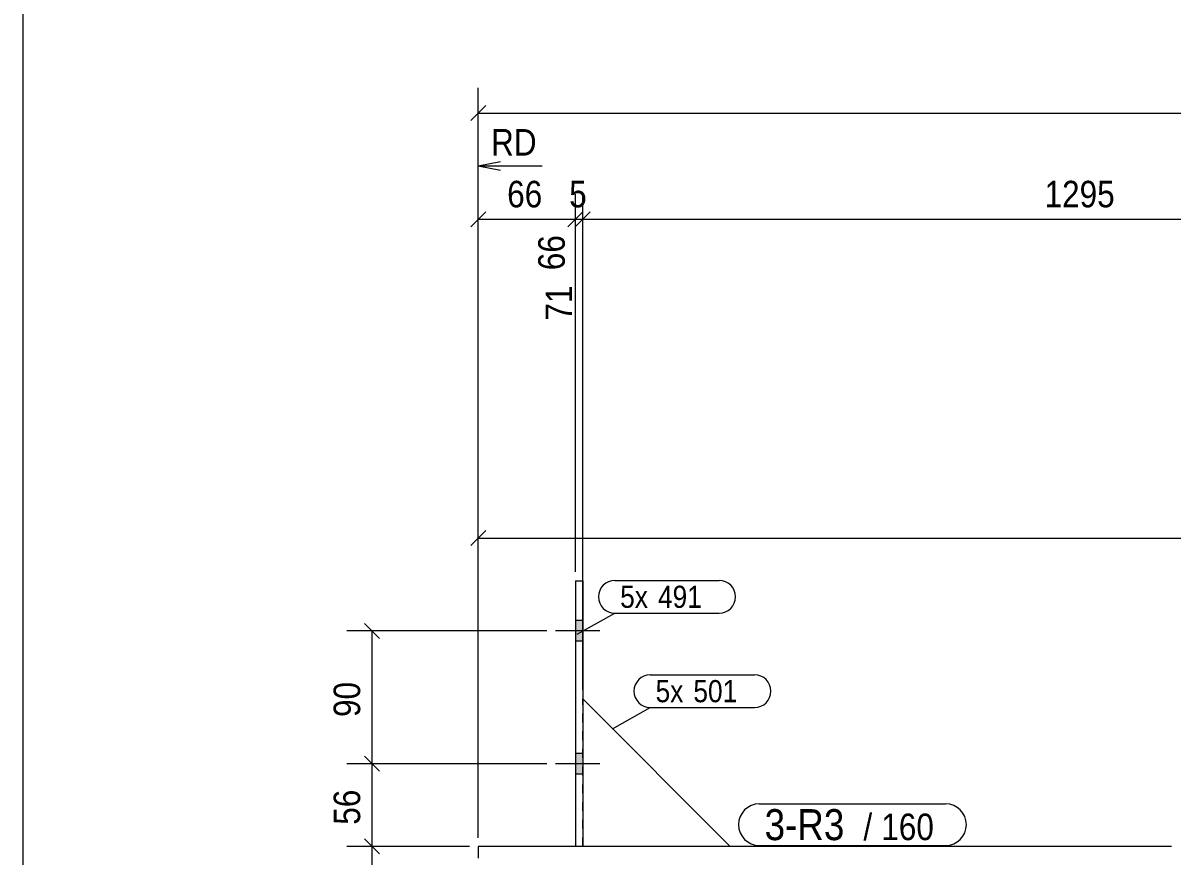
# Model space of a CAD drawing. Header units: millimetres. Extents: x 2 to 825, y 1 to 579.
# Drawn here: x 5 to 134.8, y 216 to 310.1 of the extents above; entities that cross this region are included whole.
import ezdxf

# ---------------------------------------------------------------- set-up
doc = ezdxf.new("R2010")
doc.units = ezdxf.units.MM
doc.linetypes.add('XKITLINE00', pattern=[0])
doc.linetypes.add('XKITLINE01', pattern=[4, 1, -1, 1, -1])
for name, color, linetype, lineweight in [('Bolt', 3, 'Continuous', 0), ('Dimensions', 7, 'Continuous', 0), ('DrawingSheet', 5, 'Continuous', 0), ('Part', 2, 'Continuous', 0), ('PartMark', 7, 'Continuous', 0)]:
    doc.layers.add(name, color=color, linetype=linetype, lineweight=lineweight)
doc.styles.add('ARIAL', font='ARIAL.TTF')

# ---------------------------------------------------------------- blocks, each defined once
blk = doc.blocks.new('*A7')
at = {"layer": 'Bolt'}
for points in [[(67.42, 242.6), (68.25, 242.6), (68.25, 240.27), (67.42, 240.27)], [(67.42, 242.6), (68.25, 242.6), (68.25, 240.27), (67.42, 240.27)], [(67.42, 227.6), (68.25, 227.6), (68.25, 225.27), (67.42, 225.27)], [(67.42, 227.6), (68.25, 227.6), (68.25, 225.27), (67.42, 225.27)]]:
    blk.add_hatch(color=3, dxfattribs=at).paths.add_polyline_path(points, flags=17)
at = {"layer": 'Bolt', "color": 3, "linetype": 'XKITLINE00', "lineweight": 0}
for p, q in [((68.25, 242.6), (67.42, 242.6)), ((68.25, 242.6), (67.42, 242.6)), ((70.18, 241.43), (65.18, 241.43)), ((70.18, 241.43), (65.18, 241.43)), ((68.25, 240.27), (67.42, 240.27)), ((68.25, 240.27), (67.42, 240.27)), ((68.25, 227.6), (67.42, 227.6)), ((68.25, 227.6), (67.42, 227.6)), ((70.18, 226.43), (65.18, 226.43)), ((70.18, 226.43), (65.18, 226.43)), ((68.25, 225.27), (67.42, 225.27)), ((68.25, 225.27), (67.42, 225.27))]:
    blk.add_line(p, q, dxfattribs=at)
blk = doc.blocks.new('*A11')
at = {"layer": 'Part', "color": 2, "linetype": 'XKITLINE00', "lineweight": 0}
for p, q in [((134.78, 217.1), (56.45, 217.1)), ((56.45, 217.1), (56.45, 215.77))]:
    blk.add_line(p, q, dxfattribs=at)
blk = doc.blocks.new('*A22')
at = {"layer": 'Part', "color": 2, "linetype": 'XKITLINE00', "lineweight": 0}
for p, q in [((67.42, 247.1), (68.25, 247.1)), ((67.42, 247.1), (67.42, 217.1)), ((68.25, 247.1), (68.25, 217.1))]:
    blk.add_line(p, q, dxfattribs=at)
at = {"layer": 'Part', "color": 7, "linetype": 'XKITLINE01', "lineweight": 0}
blk.add_line((68.25, 217.1), (67.42, 217.1), dxfattribs=at)
blk = doc.blocks.new('*A23')
at = {"layer": 'Part', "color": 2, "linetype": 'XKITLINE00', "lineweight": 0}
blk.add_line((68.25, 233.77), (84.92, 217.1), dxfattribs=at)
at = {"layer": 'Part', "color": 7, "linetype": 'XKITLINE01', "lineweight": 0}
for p, q in [((68.25, 217.1), (68.25, 233.77)), ((84.92, 217.1), (68.25, 217.1))]:
    blk.add_line(p, q, dxfattribs=at)
blk = doc.blocks.new('*A58')
at = {"layer": 'DrawingSheet', "color": 5, "linetype": 'XKITLINE00', "lineweight": 0}
blk.add_line((5, 579), (5, 5), dxfattribs=at)
blk = doc.blocks.new('*A69')
at = {"layer": 'Dimensions', "color": 7, "linetype": 'XKITLINE00', "lineweight": 0}
for p, q in [((43.6, 227.28), (45.3, 225.58)), ((64.18, 226.43), (41.6, 226.43)), ((44.45, 217.1), (44.45, 226.43)), ((55.45, 217.1), (41.6, 217.1)), ((43.6, 217.95), (45.3, 216.25))]:
    blk.add_line(p, q, dxfattribs=at)
at = {"layer": 'Dimensions', "color": 3}
for p in [(44.45, 226.43), (44.45, 217.1)]:
    blk.add_point(p, dxfattribs=at)
at = {"layer": 'Dimensions', "color": 3, "style": 'ARIAL', "width": 0.85}
blk.add_text('56', height=3, rotation=90.0002, dxfattribs=at).set_placement((43.1, 219.54))
blk = doc.blocks.new('*A70')
at = {"layer": 'Dimensions', "color": 7, "linetype": 'XKITLINE00', "lineweight": 0}
for p, q in [((43.6, 242.28), (45.3, 240.58)), ((64.18, 241.43), (41.6, 241.43)), ((44.45, 226.43), (44.45, 241.43)), ((43.6, 227.28), (45.3, 225.58)), ((64.18, 226.43), (41.6, 226.43))]:
    blk.add_line(p, q, dxfattribs=at)
at = {"layer": 'Dimensions', "color": 3}
for p in [(44.45, 241.43), (44.45, 226.43)]:
    blk.add_point(p, dxfattribs=at)
at = {"layer": 'Dimensions', "color": 3, "style": 'ARIAL', "width": 0.85}
blk.add_text('90', height=3, rotation=90.0002, dxfattribs=at).set_placement((43.1, 231.71))
blk = doc.blocks.new('*A74')
at = {"layer": 'Dimensions', "color": 7, "linetype": 'XKITLINE00', "lineweight": 0}
for p, q in [((55.45, 217.1), (41.6, 217.1)), ((43.6, 217.95), (45.3, 216.25)), ((44.45, 208.77), (44.45, 217.1)), ((43.6, 209.61), (45.3, 207.92)), ((63.78, 208.77), (41.6, 208.77))]:
    blk.add_line(p, q, dxfattribs=at)
at = {"layer": 'Dimensions', "color": 3}
for p in [(44.45, 217.1), (44.45, 208.77)]:
    blk.add_point(p, dxfattribs=at)
at = {"layer": 'Dimensions', "color": 3, "style": 'ARIAL', "width": 0.85}
blk.add_text('50', height=3, rotation=90.0002, dxfattribs=at).set_placement((43.1, 210.71))
blk = doc.blocks.new('*A79')
at = {"layer": 'PartMark', "color": 7, "linetype": 'XKITLINE00', "lineweight": 0}
for p, q in [((88.2, 221.9), (109.25, 221.9)), ((88.2, 217.2), (109.25, 217.2))]:
    blk.add_line(p, q, dxfattribs=at)
for centre, start, end in [((88.2, 219.55), 90, 270), ((109.25, 219.55), 270, 90)]:
    blk.add_arc(centre, 2.35, start, end, dxfattribs=at)
at = {"layer": 'PartMark', "color": 1, "style": 'ARIAL', "width": 0.85}
blk.add_text('3-R3', height=3.5, dxfattribs=at).set_placement((88.8, 217.8))
at = {"layer": 'PartMark', "color": 3, "style": 'ARIAL', "width": 0.85}
for s, p in [('/', (99.97, 217.8)), ('160', (101.98, 217.8))]:
    blk.add_text(s, height=3, dxfattribs=at).set_placement(p)
blk = doc.blocks.new('*A80')
at = {"layer": 'PartMark', "color": 7, "linetype": 'XKITLINE00', "lineweight": 0}
for p, q in [((75.88, 236.48), (87.66, 236.48)), ((71.63, 230.38), (75.88, 232.78)), ((75.88, 232.78), (87.66, 232.78))]:
    blk.add_line(p, q, dxfattribs=at)
for centre, start, end in [((75.88, 234.63), 90, 270), ((87.66, 234.63), 270, 90)]:
    blk.add_arc(centre, 1.85, start, end, dxfattribs=at)
at = {"layer": 'PartMark', "color": 3, "style": 'ARIAL', "width": 0.85}
for s, p in [('5x', (76.48, 233.38)), ('501', (80.75, 233.38))]:
    blk.add_text(s, height=2.5, dxfattribs=at).set_placement(p)
blk = doc.blocks.new('*A81')
at = {"layer": 'PartMark', "color": 7, "linetype": 'XKITLINE00', "lineweight": 0}
for p, q in [((71.88, 247.14), (83.66, 247.14)), ((67.63, 241.05), (71.88, 243.44)), ((71.88, 243.44), (83.66, 243.44))]:
    blk.add_line(p, q, dxfattribs=at)
for centre, start, end in [((71.88, 245.29), 90, 270), ((83.66, 245.29), 270, 90)]:
    blk.add_arc(centre, 1.85, start, end, dxfattribs=at)
at = {"layer": 'PartMark', "color": 3, "style": 'ARIAL', "width": 0.85}
for s, p in [('5x', (72.48, 244.04)), ('491', (76.75, 244.04))]:
    blk.add_text(s, height=2.5, dxfattribs=at).set_placement(p)
blk = doc.blocks.new('*A89')
at = {"layer": 'Dimensions', "color": 7, "linetype": 'XKITLINE00', "lineweight": 0}
for p, q in [((56.45, 218.1), (56.45, 302.78)), ((57.3, 300.78), (55.6, 299.08)), ((56.45, 299.93), (657.79, 299.93))]:
    blk.add_line(p, q, dxfattribs=at)
at = {"layer": 'Dimensions', "color": 3}
blk.add_point((56.45, 299.93), dxfattribs=at)
blk = doc.blocks.new('*A90')
at = {"layer": 'Dimensions', "color": 7, "linetype": 'XKITLINE00', "lineweight": 0}
for p, q in [((56.45, 218.1), (56.45, 254.78)), ((57.3, 252.78), (55.6, 251.08)), ((56.45, 251.93), (655.13, 251.93))]:
    blk.add_line(p, q, dxfattribs=at)
at = {"layer": 'Dimensions', "color": 3}
blk.add_point((56.45, 251.93), dxfattribs=at)
blk = doc.blocks.new('*A101')
at = {"layer": 'Dimensions', "color": 7, "linetype": 'XKITLINE00', "lineweight": 0}
for p, q in [((56.45, 218.08), (56.45, 298.35)), ((58.95, 294.43), (56.45, 293.93)), ((58.95, 293.43), (56.45, 293.93)), ((63.67, 293.93), (56.45, 293.93)), ((56.45, 218.1), (56.45, 290.78)), ((67.42, 248.1), (67.42, 290.78)), ((57.3, 288.78), (55.6, 287.08)), ((68.27, 288.78), (66.57, 287.08)), ((56.45, 287.93), (67.42, 287.93))]:
    blk.add_line(p, q, dxfattribs=at)
at = {"layer": 'Dimensions', "color": 7}
blk.add_point((56.45, 293.93), dxfattribs=at)
at = {"layer": 'Dimensions', "color": 3}
for p in [(56.45, 287.93), (67.42, 287.93)]:
    blk.add_point(p, dxfattribs=at)
at = {"layer": 'Dimensions', "color": 3, "style": 'ARIAL', "width": 0.85}
for s, p in [('RD', (57.89, 295.13)), ('66', (59.71, 289.28))]:
    blk.add_text(s, height=3, dxfattribs=at).set_placement(p)
blk.add_text('66', height=3, rotation=90.0002, dxfattribs=at).set_placement((66.22, 282.18))
blk = doc.blocks.new('*A102')
at = {"layer": 'Dimensions', "color": 7, "linetype": 'XKITLINE00', "lineweight": 0}
for p, q in [((67.42, 248.1), (67.42, 290.78)), ((68.25, 234.77), (68.25, 290.78)), ((68.27, 288.78), (66.57, 287.08)), ((69.1, 288.78), (67.4, 287.08)), ((67.42, 287.93), (68.25, 287.93))]:
    blk.add_line(p, q, dxfattribs=at)
at = {"layer": 'Dimensions', "color": 3}
for p in [(67.42, 287.93), (68.25, 287.93)]:
    blk.add_point(p, dxfattribs=at)
at = {"layer": 'Dimensions', "color": 3, "style": 'ARIAL', "width": 0.85}
blk.add_text('5', height=3, dxfattribs=at).set_placement((66.72, 289.28))
blk.add_text('71', height=3, rotation=90.0002, dxfattribs=at).set_placement((67.05, 276.48))
blk = doc.blocks.new('*A103')
at = {"layer": 'Dimensions', "color": 7, "linetype": 'XKITLINE00', "lineweight": 0}
for p, q in [((68.25, 234.77), (68.25, 290.78)), ((181.52, 248.1), (181.52, 290.78)), ((69.1, 288.78), (67.4, 287.08)), ((182.37, 288.78), (180.67, 287.08)), ((68.25, 287.93), (181.52, 287.93))]:
    blk.add_line(p, q, dxfattribs=at)
at = {"layer": 'Dimensions', "color": 3}
for p in [(68.25, 287.93), (181.52, 287.93)]:
    blk.add_point(p, dxfattribs=at)
at = {"layer": 'Dimensions', "color": 3, "style": 'ARIAL', "width": 0.85}
blk.add_text('1295', height=3, dxfattribs=at).set_placement((120.43, 289.28))
blk.add_text('1366', height=3, rotation=90.0002, dxfattribs=at).set_placement((180.32, 277.73))

msp = doc.modelspace()

# ---------------------------------------------------------------- block references
at = {"lineweight": 0}
for name in ['*A58', '*A89', '*A101', '*A102', '*A103', '*A90', '*A22', '*A81', '*A70', '*A7', '*A80', '*A23', '*A69', '*A79', '*A74']:
    msp.add_blockref(name, (0, 0), dxfattribs=at)
at = {"layer": 'Part', "lineweight": 0}
msp.add_blockref('*A11', (0, 0), dxfattribs=at)

doc.saveas('drawing.dxf')
